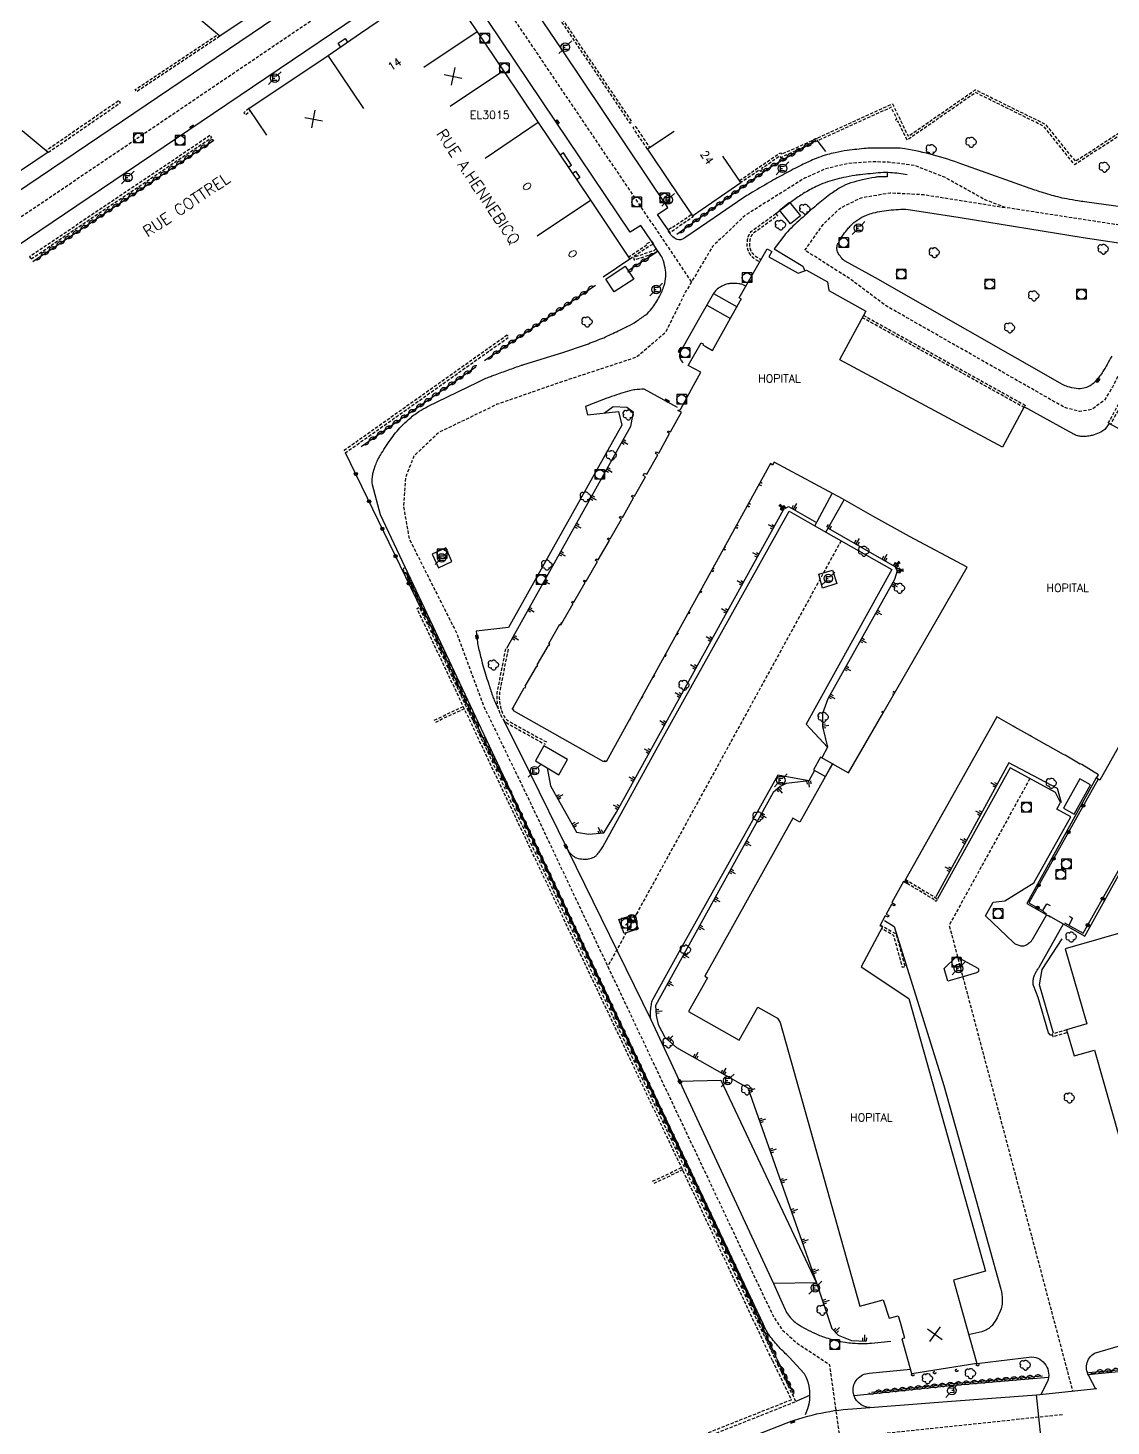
# Model space of a CAD drawing. Header units: millimetres. Extents: x 80000 to 81001, y 143000 to 144000.
# Drawn here: x 80223.4 to 80392.6, y 143594 to 143812.3 of the extents above; entities that cross this region are included whole.
import ezdxf
from ezdxf.enums import TextEntityAlignment as Align

# ---------------------------------------------------------------- set-up
doc = ezdxf.new("R2010")
doc.units = ezdxf.units.MM
doc.linetypes.add('DASHED', pattern=[0.75, 0.5, -0.25])
doc.layers.get('0').update_dxf_attribs({"linetype": 'CONTINUOUS'})
for name, color, linetype in [('W0001', 6, 'DASHED'), ('W0008', 7, 'CONTINUOUS'), ('W0100', 7, 'CONTINUOUS'), ('W0112', 1, 'DASHED'), ('W0120', 7, 'CONTINUOUS'), ('W0211', 2, 'CONTINUOUS'), ('W0300', 7, 'CONTINUOUS'), ('W0310', 3, 'CONTINUOUS'), ('W0322', 7, 'CONTINUOUS'), ('W0334', 7, 'CONTINUOUS'), ('W0400', 7, 'CONTINUOUS'), ('W0420', 7, 'CONTINUOUS'), ('W0471', 7, 'CONTINUOUS'), ('W0984', 7, 'CONTINUOUS'), ('W0989', 7, 'CONTINUOUS'), ('W0991', 7, 'CONTINUOUS'), ('W1102', 7, 'CONTINUOUS')]:
    doc.layers.add(name, color=color, linetype=linetype)
doc.styles.get("Standard").update_dxf_attribs({"font": 'romans.shx', "width": 0.85})

# ---------------------------------------------------------------- blocks, each defined once
blk = doc.blocks.new('t991o')
at = {"color": 0, "linetype": 'Continuous'}
for p, q in [((-1, 1), (1, -1)), ((-1, -1), (1, 1))]:
    blk.add_line(p, q, dxfattribs=at)
blk = doc.blocks.new('t310o')
at = {"color": 0, "linetype": 'Continuous'}
for centre, start, end in [((-0.5, 0.38), 216.8699, 323.1304), ((0.5, -0.37), 36.8699, 143.1303)]:
    blk.add_arc(centre, 0.625, start, end, dxfattribs=at)
blk = doc.blocks.new('t322o')
at = {"color": 0, "linetype": 'Continuous'}
for radius in [0.25, 0.15]:
    blk.add_circle((0, 0), radius, dxfattribs=at)
blk = doc.blocks.new('t211o')
at = {"color": 0, "linetype": 'Continuous'}
for p, q in [((-0.29, 0.5), (-0.29, 0)), ((0, 1), (0, 0)), ((0.29, 0.5), (0.29, 0))]:
    blk.add_line(p, q, dxfattribs=at)
blk = doc.blocks.new('T471')
for p, q in [((-0.333334, 0.333334), (-0.333334, -0.333334)), ((-0.333334, 0.333334), (0.333334, 0.333334)), ((-0.333334, 0), (0, 0)), ((0.500001, 0.500001), (1.000002, 1.000002)), ((-0.500001, -0.500001), (-1.000002, -1.000002)), ((-0.333334, -0.333334), (0.333334, -0.333334))]:
    blk.add_line(p, q)
blk.add_ellipse((0, 0), major_axis=(0.471405, 0.471405), ratio=1, start_param=5.4977871438, end_param=11.780972451)
blk = doc.blocks.new('T420')
for p, q in [((0.75, 0.75), (-0.75, 0.75)), ((-0.75, 0.75), (-0.75, -0.75)), ((0.75, 0.75), (0.75, -0.75)), ((0.75, -0.75), (-0.75, -0.75))]:
    blk.add_line(p, q)
blk.add_ellipse((0, 0), major_axis=(-0.53, 0.53), ratio=1, start_param=3.926991, end_param=10.210176)
blk = doc.blocks.new('T300')
for p, q in [((-0.8, 0.51), (-0.86, 0.34)), ((-0.86, 0.34), (-0.86, 0.17)), ((-0.86, 0.17), (-0.74, 0.06)), ((-0.69, 0.63), (-0.8, 0.51)), ((-0.8, -0.06), (-0.74, 0.06)), ((-0.74, 0.06), (-0.69, 0.11)), ((-0.57, 0.69), (-0.69, 0.63)), ((-0.46, 0.69), (-0.57, 0.69)), ((-0.29, 0.63), (-0.46, 0.69)), ((-0.29, 0.63), (-0.17, 0.74)), ((-0.23, 0.57), (-0.29, 0.63)), ((-0.17, 0.74), (-0.06, 0.8)), ((-0.06, 0.8), (0.06, 0.8)), ((0.06, 0.8), (0.23, 0.74)), ((0.23, 0.74), (0.34, 0.63)), ((0.34, 0.63), (0.4, 0.51)), ((0.46, 0.46), (0.34, 0.46)), ((0.4, 0.51), (0.4, 0.46)), ((0.57, 0.4), (0.46, 0.46)), ((0.57, 0.4), (0.69, 0.29)), ((0.69, 0.29), (0.74, 0.17)), ((0.74, 0.06), (0.69, -0.17)), ((0.74, 0.17), (0.74, 0.06)), ((-0.8, -0.17), (-0.8, -0.06)), ((-0.8, -0.23), (-0.8, -0.17)), ((-0.74, -0.34), (-0.8, -0.23)), ((-0.69, -0.4), (-0.74, -0.34)), ((-0.51, -0.46), (-0.69, -0.4)), ((-0.4, -0.46), (-0.51, -0.46)), ((-0.4, -0.46), (-0.34, -0.46)), ((-0.34, -0.46), (-0.34, -0.4)), ((-0.34, -0.51), (-0.34, -0.46)), ((-0.29, -0.63), (-0.34, -0.51)), ((-0.17, -0.74), (-0.29, -0.63)), ((-0.06, -0.8), (-0.17, -0.74)), ((0.06, -0.8), (-0.06, -0.8)), ((0.17, -0.74), (0.06, -0.8)), ((0.23, -0.69), (0.17, -0.74)), ((0.29, -0.46), (0.23, -0.46)), ((0.29, -0.63), (0.23, -0.69)), ((0.46, -0.4), (0.29, -0.46)), ((0.34, -0.51), (0.29, -0.63)), ((0.34, -0.51), (0.34, -0.46)), ((0.57, -0.34), (0.46, -0.4)), ((0.63, -0.29), (0.57, -0.34)), ((0.69, -0.17), (0.63, -0.29))]:
    blk.add_line(p, q)
blk = doc.blocks.new('T400')
for p, q in [((-0.15, 0.3), (0.15, 0.3)), ((-0.15, -0.25), (-0.15, 0.3)), ((-0.15, 0.15), (0.15, 0.15)), ((-0.15, 0), (0.15, 0)), ((0.15, 0.3), (0.15, -0.25)), ((-0.15, -0.15), (0.15, -0.15)), ((-0.15, -0.25), (-0.15, -0.3)), ((-0.15, -0.3), (0.15, -0.3)), ((0.15, -0.3), (0.15, -0.25))]:
    blk.add_line(p, q)

msp = doc.modelspace()

# ---------------------------------------------------------------- linework, layer by layer
at = {"layer": 'W0001', "flags": 128}
for points in [[(80327.1, 143772.68), (80289.54, 143828.24), (80244.77, 143866.36)], [(80175.81, 143751.33), (80328.65, 143854.69)], [(80425.43, 143807.94), (80418.53, 143796.9), (80408.74, 143779.23), (80398.48, 143769.53), (80396.69, 143764.08), (80394.97, 143760.53), (80392.81, 143756.22), (80391.55, 143754.15), (80389.6, 143752.73), (80387.73, 143752.4), (80385.33, 143753.05), (80357.47, 143768.9), (80351.82, 143773.12), (80344.78, 143777.59), (80347.63, 143781.61), (80350.23, 143784.13), (80353.56, 143785.8), (80358.12, 143786.57), (80363.32, 143786.29), (80376.13, 143784.25)], [(80408.74, 143779.23), (80376.13, 143784.25), (80372.92, 143785.47), (80366.74, 143788.93), (80361.86, 143790.84), (80357.83, 143791.33), (80355.43, 143791.41), (80351.49, 143791.12), (80347.87, 143790.27), (80344.72, 143788.83), (80335.46, 143783.03), (80330.37, 143778.2), (80326.09, 143770.98), (80322.99, 143764.72), (80318.49, 143760.87), (80306.57, 143756.96), (80296.75, 143753.53), (80287.64, 143749.16), (80283.72, 143745.44), (80282.4, 143742.09), (80282.09, 143737.61), (80282.96, 143732.57), (80282.96, 143732.57), (80290.45, 143717.68), (80294.62, 143706.4), (80301.98, 143691.17), (80337.39, 143616.28), (80339.83, 143611.17), (80341.29, 143608.97), (80343.65, 143606.85), (80348.6, 143603.62), (80350.22, 143592.05)], [(80350.43, 143732.22), (80313.99, 143665.76)], [(80379.92, 143695.08), (80367.31, 143672.19), (80386.59, 143599.45)]]:
    msp.add_lwpolyline(points, dxfattribs=at)
at = {"layer": 'W0001'}
msp.add_lwpolyline([(80385, 143595.74, -0.10653), (80385, 143595.74), (80385, 143595.74), (80347.64, 143591.79, 0.046141), (80344.08, 143591.15, 0.040509), (80338.25, 143589.3), (80325.02, 143584.07), (80314.82, 143580.05), (80298.61, 143573.67), (80283.48, 143567.72), (80275.9, 143564.72), (80258.95, 143558.02), (80238.16, 143549.84), (80222.08, 143543.48), (80204.12, 143536.41), (80189.92, 143530.8), (80160.18, 143519.11)], format="xyb", dxfattribs=at)
at = {"layer": 'W0008', "flags": 128}
for points in [[(80242.7, 143863.8), (80262.63, 143846.62), (80280.1, 143831.6), (80280.24, 143831.46), (80280.29, 143831.4), (80280.32, 143831.32), (80280.32, 143831.12), (80279.92, 143826.16), (80279.89, 143826.04), (80279.85, 143825.95), (80279.78, 143825.88), (80279.69, 143825.8), (80276.81, 143823.86), (80195.88, 143769.15), (80173.87, 143754.24)], [(80285.25, 143821.16), (80252.4, 143798.95), (80200.03, 143763.58), (80177.73, 143748.43)], [(80272.28, 143809.37), (80271.91, 143809.91), (80272.97, 143810.67), (80273.36, 143810.1)], [(80307.82, 143790.54), (80308.33, 143790.89), (80307.08, 143792.8), (80306.54, 143792.44)], [(80308.47, 143789.58), (80308.98, 143789.92), (80309.63, 143788.95), (80309.12, 143788.61)], [(80330.52, 143770.84), (80334.2, 143768.77)], [(80329.49, 143769.02), (80333.17, 143766.95)], [(80346.32, 143734.56), (80349.03, 143739.63)], [(80348.06, 143733.57), (80350.92, 143738.62)], [(80382.81, 143673.72), (80388.49, 143670.5), (80409.48, 143708.29), (80417.48, 143703.78)], [(80390.26, 143695.2), (80379.43, 143675.58), (80383.08, 143673.51)], [(80307.75, 143683.92), (80320.71, 143657.47)], [(80382.79, 143668.15), (80385.15, 143672.38)], [(80325.21, 143647.86), (80339.89, 143616.26)]]:
    msp.add_lwpolyline(points, dxfattribs=at)
for points in [[(80400.92, 143783.41), (80388.44, 143785.14, -0.008066), (80387.41, 143785.3, -0.00488), (80385.71, 143785.6, -0.011262), (80384.27, 143785.91, -0.013398), (80383.07, 143786.23, -0.005595), (80381.72, 143786.65, -0.007363), (80380.7, 143786.99), (80369.27, 143791.03, 0.048527), (80360.39, 143793.42, 0.037709), (80358.91, 143793.54, 0.005026), (80355.39, 143793.53, 0.017415), (80354.38, 143793.49, 0.013687), (80351.4, 143793.16, 0.021209), (80349.5, 143792.82, 0.009625), (80348.33, 143792.53, 0.015304), (80347.61, 143792.32, 0.02048), (80346.21, 143791.79, 0.014345), (80344.27, 143790.89, 0.00775), (80341.68, 143789.55, 0.008273), (80339.28, 143788.22, 0.004095), (80336.2, 143786.41, 0.013203), (80335.27, 143785.81), (80330.61, 143782.67), (80326.18, 143779.62, -0.029528), (80325.87, 143779.43, -0.025921), (80325.5, 143779.26, -0.100514), (80325.32, 143779.23, -0.038481), (80324.85, 143779.27, -0.098192), (80324.53, 143779.4, -0.14772), (80323.41, 143780.8), (80321.75, 143783.15), (80323.36, 143784.24), (80306.75, 143809.03), (80296.73, 143823.88)], [(80342.33, 143604.76, -0.028543), (80340.76, 143606.3, -0.007956), (80340.03, 143607.13, -0.010897), (80339.31, 143608.03, -0.028622), (80339.06, 143608.39, -0.015004), (80338.75, 143608.94, -0.009785), (80338.32, 143609.82), (80315.65, 143657.55), (80299.29, 143692.21), (80289.25, 143713.51), (80278.52, 143736.25), (80277.23, 143740.96, -0.03278), (80277.24, 143742.18, -0.054249), (80277.37, 143742.9, -0.010162), (80277.81, 143744.26, -0.03381), (80277.98, 143744.66, -0.015509), (80278.49, 143745.59, -0.011772), (80279.22, 143746.77, -0.010633), (80280.06, 143748.01, -0.011612), (80280.87, 143749.1, -0.02643), (80281.76, 143750.11, -0.023164), (80282.88, 143751.17, -0.027538), (80284.51, 143752.41, -0.036289), (80285.86, 143753.18), (80293.72, 143757, -0.006907), (80294.98, 143757.59, -0.011762), (80295.73, 143757.9, -0.006875), (80296.39, 143758.15, -0.002187), (80298.49, 143758.91, -0.000836), (80300.53, 143759.63, -0.008812), (80300.73, 143759.69), (80307.13, 143761.69), (80310.37, 143762.77, 0.000738), (80312.78, 143763.69, 0.016061), (80313.96, 143764.2, 0.001789), (80316.18, 143765.26, 0.004806), (80317, 143765.66, 0.024541), (80318.46, 143766.49, 0.022958), (80319.93, 143767.52, 0.067267), (80320.86, 143768.47, 0.039369), (80322.07, 143770.37, 0.045091), (80322.79, 143772.07, 0.058673), (80323.06, 143773.47, 0.055479), (80323.02, 143774.45, 0.035101), (80322.69, 143775.95, 0.069961), (80322.31, 143776.77, -0.020678), (80320.82, 143779.02), (80319.17, 143781.48), (80317.52, 143780.39), (80305.81, 143797.76), (80291.12, 143819.69)], [(80357.63, 143789.68), (80357.63, 143789.06, 0.015394), (80356.34, 143789.04, 0.030185), (80355.69, 143788.97, 0.0295), (80351.95, 143788.11, 0.065097), (80350.36, 143787.4, 0.022096), (80348.69, 143786.28, 0.016708), (80346.61, 143784.64, 0.007525), (80345.44, 143783.62, 0.003424), (80342.92, 143781.34, 0.03296), (80341.82, 143780.18), (80339.99, 143777.81), (80344.45, 143775.12), (80344.75, 143774.38)], [(80360.77, 143789.39, 0.021816), (80358.13, 143789.7, 0.039235), (80356.65, 143789.69, 0.004156), (80353.42, 143789.39, 0.016095), (80352.59, 143789.27, 0.010873), (80350.81, 143788.93, 0.013925), (80349.43, 143788.6, 0.022963), (80347.95, 143788.13, 0.023113), (80346.54, 143787.52, 0.023747), (80344.54, 143786.44, 0.027715), (80342.94, 143785.34), (80340.25, 143783.28)], [(80392.7, 143761.07, -0.008975), (80391.98, 143759.74, -0.010688), (80391.33, 143758.65, -0.025987), (80390.82, 143757.91, -0.020975), (80390.1, 143757.06, -0.039284), (80389.74, 143756.73, -0.028521), (80389.2, 143756.35, -0.096964), (80388.35, 143756.03, -0.074824), (80387.17, 143756, -0.03875), (80385.84, 143756.28, -0.058684), (80385.02, 143756.63), (80355.83, 143773.29), (80351.06, 143775.9, -0.080582), (80350.72, 143776.16, -0.037296), (80350.15, 143776.88, -0.074761), (80349.84, 143777.53, -0.10569), (80349.79, 143778.04, -0.083769), (80349.96, 143778.64, -0.037169), (80350.66, 143779.84, -0.016148), (80351.34, 143780.75, -0.022337), (80351.88, 143781.37, -0.055186), (80353.04, 143782.36, -0.055242), (80354.39, 143783.07, -0.030214), (80355.46, 143783.42, -0.024567), (80356.81, 143783.69, -0.026678), (80359.75, 143783.99, -0.05115), (80361.28, 143783.91), (80369.06, 143782.68), (80388.25, 143779.6), (80394.49, 143778.64, -0.036434)], [(80335.58, 143771.96, 0.03115), (80335.07, 143772.22, 0.077577), (80334.46, 143772.37, 0.024315), (80333.48, 143772.41, 0.043875), (80332.94, 143772.36, 0.039574), (80332.2, 143772.16, 0.05069), (80331.66, 143771.9, 0.051834), (80330.92, 143771.35, 0.074454), (80330.52, 143770.84), (80328.33, 143767.03), (80325.35, 143761.79, 0.069701), (80325.24, 143761.51, 0.053866), (80325.19, 143761.13, 0.075574), (80325.22, 143760.94, 0.034687), (80325.35, 143760.56, 0.078911), (80325.51, 143760.32, 0.059727), (80325.79, 143760.07)], [(80324.9, 143753.03), (80319.66, 143755.88, 0.026215), (80318.25, 143755.81, 0.045717), (80317.46, 143755.65, 0.001646), (80315.99, 143755.22, 0.009815), (80315.75, 143755.14, 0.00142), (80314.22, 143754.61, 0.006089), (80313.86, 143754.48), (80310.5, 143753.21), (80310.83, 143751.91), (80315.67, 143752.42), (80316.2, 143750.29), (80298.47, 143718.7), (80293.47, 143718.12, 0.015389), (80293.64, 143716.4, 0.028042), (80293.82, 143715.46, 0.001191), (80294.33, 143713.38, 0.009363), (80294.4, 143713.11, 0.002472), (80294.8, 143711.75, 0.002311), (80295.25, 143710.31, 0.004045), (80295.35, 143709.99, 0.000669), (80295.99, 143708.05, 0.02492), (80296.26, 143707.35, 0.012435), (80296.9, 143706)], [(80297.66, 143704.35), (80301.75, 143696.1), (80307.75, 143683.92, 0.085779), (80308.54, 143683.03, 0.112556), (80309.36, 143682.63, 0.041146), (80310.4, 143682.49, 0.072399), (80311, 143682.54, 0.051345), (80311.87, 143682.84, 0.099085), (80312.25, 143683.12, 0.029038), (80312.78, 143683.77, 0.030171), (80313.21, 143684.45), (80322.45, 143701.18), (80342.31, 143736.83), (80346.32, 143734.56), (80348.06, 143733.57), (80358.34, 143727.72), (80344.97, 143703.6), (80348.29, 143699.97), (80347.44, 143698.34)], [(80346.3, 143696.35), (80345.4, 143694.72), (80340.55, 143695.62), (80325.09, 143667.97), (80320.97, 143660.55, 0.066488), (80320.89, 143660.35, 0.017215), (80320.72, 143659.55, 0.014264), (80320.65, 143659.02, 0.014933), (80320.61, 143658.52, 0.039937), (80320.62, 143657.8, 0.083618), (80320.71, 143657.47), (80325.21, 143647.86), (80331.64, 143648), (80346.59, 143616.36), (80339.89, 143616.26), (80340.76, 143614.24), (80341.7, 143612.18, 0.047357), (80342.2, 143611.31, 0.045087), (80342.89, 143610.51, 0.046084), (80343.62, 143609.92, 0.028237), (80344.94, 143609.14, 0.011578), (80346.42, 143608.42, 0.020314), (80347.28, 143608.06, 0.014984), (80348.4, 143607.69, 0.013732), (80349.63, 143607.36, 0.017189), (80351.07, 143607.07, 0.021973), (80352.22, 143606.93, 0.019126), (80353.87, 143606.86, 0.023697), (80355.21, 143606.93), (80358.21, 143607.21)], [(80382.54, 143673.81), (80380.26, 143669.89, -0.071711), (80379.97, 143669.52, -0.05045), (80379.45, 143669.13, -0.100715), (80378.94, 143668.94, -0.099626), (80378.39, 143668.96, -0.052572), (80377.78, 143669.18, -0.07627), (80377.41, 143669.44), (80372.99, 143673.63), (80374.21, 143675.8), (80376.02, 143675.98), (80380.54, 143678.8), (80386.3, 143689.13), (80384.14, 143690.3), (80384.7, 143691.34), (80383.9, 143692.89), (80376.86, 143696.76), (80365.5, 143676.31)], [(80357.2, 143672.9), (80358.73, 143671.99), (80366.49, 143647.16), (80371.56, 143629.21), (80375.4, 143615.37, -0.043679), (80375.56, 143614.48, -0.032444), (80375.6, 143613.27, -0.071902), (80375.43, 143612.3, -0.04556), (80374.81, 143610.88, -0.035706), (80374.13, 143609.83, -0.068648), (80373.67, 143609.37, -0.040625), (80372.93, 143608.89, -0.064234), (80372.41, 143608.7), (80370.56, 143608.26)], [(80383.48, 143655), (80383.14, 143655.03), (80382.84, 143655.38), (80381.2, 143660.89), (80380.51, 143662.77, -0.079931), (80380.44, 143663.15, -0.04821), (80380.48, 143663.78, -0.042234), (80380.63, 143664.38, -0.053774), (80380.84, 143664.83, -0.021813), (80381.16, 143665.3, 0.029841), (80381.39, 143665.65), (80382.85, 143668.26)]]:
    msp.add_lwpolyline(points, format="xyb", dxfattribs=at)
for points in [[(80342.36, 143785.11), (80344.1, 143782.95), (80342.54, 143781.7), (80340.8, 143783.86)], [(80289.63, 143729), (80288.73, 143731.12), (80286.58, 143730.15), (80287.54, 143727.99)], [(80346.96, 143727), (80349.11, 143727.64), (80349.78, 143725.54), (80347.55, 143724.84)], [(80387.73, 143695.04), (80385.16, 143690.46), (80386.83, 143689.52), (80389.4, 143694.1)], [(80318.76, 143671.63), (80316.56, 143670.91), (80315.75, 143673.09), (80317.94, 143673.79)]]:
    msp.add_lwpolyline(points, close=True, dxfattribs=at)
msp.add_lwpolyline([(80367.13, 143663.45), (80366.56, 143665.41), (80368.46, 143667.29), (80371.78, 143665.5, -0.094204), (80371.89, 143665.36, -0.114182), (80371.92, 143665.22, -0.075141), (80371.9, 143665.02, -0.132112), (80371.84, 143664.93, -0.051284), (80371.69, 143664.81, -0.069047), (80371.57, 143664.76), (80369.3, 143664.1)], format="xyb", close=True, dxfattribs=at)
at = {"layer": 'W0008'}
msp.add_lwpolyline([(80323.88, 143587.38), (80341.85, 143594.43, -0.079755), (80352.91, 143596.72), (80367.03, 143597.83), (80380.98, 143598.86), (80390.4, 143599.84)], format="xyb", dxfattribs=at)
at = {"layer": 'W0100', "flags": 128}
for points in [[(80262.48, 143823.16), (80266.43, 143819.79), (80253.39, 143811), (80249.44, 143814.36)], [(80260.75, 143795.58), (80257.96, 143799.73), (80270.31, 143808.02), (80275.4, 143811.5), (80286.13, 143818.82), (80289.36, 143817.98), (80293.59, 143811.71), (80297.69, 143805.6), (80303.13, 143797.52), (80311.29, 143785.39), (80317.43, 143776.18), (80313.27, 143773.41)], [(80222.52, 143796.27), (80226.6, 143792.92), (80222.91, 143790.41), (80219.98, 143788.48), (80214.2, 143784.53), (80210.54, 143782.06), (80206.5, 143779.32), (80202.86, 143776.85), (80200.06, 143780.99)], [(80324.38, 143796.13), (80320.22, 143793.35), (80323.69, 143788.18), (80327.22, 143782.94), (80334.78, 143788.15), (80331.98, 143792.29)], [(80346.65, 143794.8), (80347.99, 143793.03)], [(80306.65, 143719.46), (80306.83, 143719.36), (80308.59, 143722.43), (80308.4, 143722.54), (80308.51, 143722.77), (80308.72, 143722.65), (80310.47, 143725.69), (80310.21, 143725.84), (80310.35, 143726.08), (80310.61, 143725.93), (80312.37, 143728.99), (80312.07, 143729.15), (80312.21, 143729.4), (80312.21, 143729.4), (80312.51, 143729.24), (80314.26, 143732.28), (80313.94, 143732.46), (80314.05, 143732.7), (80314.05, 143732.7), (80314.39, 143732.51), (80316.16, 143735.58), (80315.81, 143735.78), (80315.96, 143736.05), (80316.32, 143735.85), (80316.47, 143736.12), (80318.03, 143738.92), (80317.69, 143739.11), (80317.83, 143739.36), (80318.18, 143739.17), (80319.89, 143742.23), (80319.54, 143742.43), (80319.76, 143742.78), (80320.1, 143742.6), (80321.81, 143745.65), (80321.46, 143745.84), (80321.61, 143746.1), (80321.95, 143745.9), (80323.66, 143748.97), (80323.32, 143749.16), (80323.45, 143749.4), (80323.8, 143749.23), (80323.8, 143749.23), (80325.51, 143752.29), (80324.96, 143752.59), (80325.34, 143752.74), (80327.09, 143755.91), (80328.53, 143758.53), (80326.58, 143759.6), (80328.57, 143763.15), (80328.91, 143762.95), (80328.83, 143762.81), (80329.2, 143762.6), (80330.36, 143761.96), (80334.7, 143769.67), (80334.87, 143769.97), (80334.54, 143770.16), (80338.91, 143777.79), (80339.62, 143777.4), (80339.15, 143776.56), (80343.73, 143773.99), (80345.01, 143774.48), (80348.33, 143772.65), (80348.53, 143771.3), (80351.58, 143769.59), (80354.28, 143768.07), (80350.21, 143760.49)], [(80349.1, 143697.41), (80351.59, 143695.97), (80356.79, 143704.98), (80370.11, 143728.08), (80370.11, 143728.08), (80361.11, 143732.91), (80360.67, 143733.13), (80355.87, 143735.83), (80355.42, 143736.06), (80350.64, 143738.78), (80339.97, 143744.49), (80339.71, 143744.1), (80339.4, 143744.31), (80313.74, 143697.7), (80313.49, 143697.85), (80313.4, 143697.71), (80299.27, 143705.65), (80299.33, 143705.77), (80299.09, 143705.91), (80299.25, 143706.19), (80299.21, 143706.21), (80300.95, 143709.24)], [(80339.4, 143744.31), (80339.71, 143744.1)], [(80304.8, 143715.82), (80304.94, 143716.07), (80304.77, 143716.16), (80306.51, 143719.22), (80306.69, 143719.12), (80306.83, 143719.36)], [(80304.8, 143715.82), (80304.69, 143715.88), (80302.93, 143712.85), (80303.04, 143712.78), (80302.89, 143712.52), (80302.83, 143712.56), (80301.07, 143709.53), (80301.15, 143709.48), (80301, 143709.22), (80300.95, 143709.25)], [(80400.09, 143711.32), (80390.86, 143694.85), (80390.34, 143695.15), (80390.65, 143695.68), (80388.03, 143697.26), (80387.8, 143697.4), (80387.77, 143697.36), (80385.43, 143698.73), (80385.19, 143698.87), (80385.17, 143698.83), (80382.8, 143700.19), (80382.56, 143700.33), (80382.55, 143700.31), (80380.18, 143701.66), (80379.94, 143701.8), (80379.93, 143701.79), (80377.58, 143703.12), (80377.32, 143703.26), (80374.75, 143704.72), (80374.23, 143703.8), (80360.49, 143679.34), (80360.41, 143679.18), (80360.86, 143678.93), (80360.73, 143678.68), (80360.19, 143679)], [(80313.74, 143697.7), (80313.49, 143697.85)], [(80349.14, 143697.44), (80347.97, 143695.36), (80347.97, 143695.36), (80343.99, 143688.28), (80342.92, 143688.88), (80329.17, 143664.22), (80329.59, 143663.98), (80326.63, 143658.71), (80334.54, 143654.24), (80337.44, 143659.4), (80337.44, 143659.4), (80340.5, 143657.67), (80340.91, 143657), (80353.39, 143612.68), (80357.03, 143613.69), (80357.94, 143610.81), (80359.36, 143611.21), (80359.64, 143610.21), (80360.3, 143607.91), (80360.35, 143607.72), (80360.07, 143607.64), (80359.96, 143607.61), (80359.98, 143607.53)], [(80360.19, 143679), (80358.37, 143675.75), (80358.37, 143675.75), (80358.89, 143675.43), (80358.75, 143675.19), (80358.75, 143675.19), (80358.75, 143675.19), (80358.31, 143675.44), (80357.46, 143673.94), (80357.91, 143673.7), (80357.77, 143673.44), (80357.33, 143673.68), (80356.53, 143672.2), (80356.52, 143672.2), (80356.5, 143672.17), (80356.5, 143672.17), (80356.93, 143671.94), (80353.56, 143665.69), (80361.03, 143660.73), (80373, 143618.15), (80367.99, 143616.74), (80370.13, 143609.12)], [(80422.56, 143621.36), (80422.37, 143623.53), (80416.86, 143623.02), (80402.68, 143673.44), (80385.46, 143668.52), (80388.82, 143656.78), (80385.65, 143655.87), (80385.65, 143655.87), (80385.65, 143655.87), (80386.82, 143651.78), (80390.01, 143652.67), (80401.85, 143611.11)]]:
    msp.add_lwpolyline(points, dxfattribs=at)
for points in [[(80315.01, 143771.07), (80313.69, 143773.08), (80316.73, 143775.08), (80318.05, 143773.08)], [(80304.03, 143700.22), (80302.69, 143697.84), (80306.38, 143695.67), (80307.73, 143698.05)]]:
    msp.add_lwpolyline(points, close=True, dxfattribs=at)
msp.add_lwpolyline([(80411.21, 143736.57), (80395.72, 143745.1), (80397.24, 143747.85), (80392.32, 143750.56), (80391.62, 143749.62, -0.096482), (80391.01, 143749.18, -0.021718), (80389.94, 143748.76, -0.041744), (80389.36, 143748.61, -0.021899), (80388.47, 143748.49, -0.046201), (80388.04, 143748.5, -0.033759), (80387.41, 143748.6, -0.055719), (80387.05, 143748.73, -0.00527), (80386.51, 143749.01, -0.007171), (80386.11, 143749.22), (80379.05, 143753.16), (80375.66, 143746.83), (80350.26, 143760.46)], format="xyb", dxfattribs=at)
at = {"layer": 'W0100'}
msp.add_lwpolyline([(80370.13, 143609.12), (80371.65, 143603.74), (80361.49, 143602.14), (80359.98, 143607.53)], dxfattribs=at)
at = {"layer": 'W0112', "flags": 128}
for points in [[(80303.02, 143818.8), (80317.43, 143797.46), (80317.76, 143797.68), (80303.35, 143819.02)], [(80253.39, 143811), (80240.43, 143802.34), (80240.2, 143802.67), (80253.08, 143811.27)], [(80397.32, 143797.71), (80386.93, 143790.95), (80382.09, 143796.95), (80371.45, 143802.2), (80360.75, 143794.78), (80359.43, 143797.56), (80359.34, 143797.75), (80359.14, 143797.66), (80358.96, 143797.96), (80359.16, 143798.1), (80358.27, 143799.91), (80341.33, 143792.22), (80341.06, 143792.04), (80340.88, 143792.27), (80338, 143790.33), (80338.18, 143790.06), (80337.9, 143789.87), (80337.73, 143790.14), (80334.78, 143788.15), (80334.55, 143788.48), (80337.84, 143790.7), (80337.84, 143790.7), (80340.96, 143792.81), (80341.14, 143792.58), (80358.45, 143800.44), (80359.67, 143797.98), (80359.79, 143797.73), (80360.91, 143795.38), (80371.41, 143802.66), (80382.34, 143797.27), (80387.01, 143791.48), (80397.1, 143798.05)], [(80226.63, 143792.88), (80237.92, 143800.65), (80237.69, 143800.98), (80226.41, 143793.21)], [(80257.96, 143799.73), (80257.17, 143799.07), (80257.42, 143798.76), (80258.22, 143799.42)], [(80320.22, 143793.35), (80317.95, 143796.75), (80318.28, 143796.97), (80320.56, 143793.57)], [(80327.25, 143782.96), (80327.35, 143782.81), (80324.76, 143781.05), (80323.72, 143780.34), (80323.41, 143780.8), (80324.07, 143781.25), (80324.13, 143781.18), (80327.06, 143783.19)], [(80317.2, 143776.5), (80320.17, 143778.49), (80320.1, 143778.62), (80320.84, 143779.03), (80321.14, 143778.57), (80320.4, 143778.16), (80317.42, 143776.17)], [(80321.52, 143777.79), (80321.17, 143777.52), (80318.02, 143776.46), (80318.14, 143776.08), (80321.36, 143777.16), (80321.76, 143777.47)], [(80337.59, 143741.02), (80337.93, 143740.83), (80338.13, 143741.18), (80337.78, 143741.37)], [(80335.77, 143737.71), (80336.08, 143737.54), (80336.27, 143737.89), (80335.96, 143738.07)], [(80333.92, 143734.35), (80334.2, 143734.2), (80334.39, 143734.55), (80334.11, 143734.7)], [(80332.05, 143730.95), (80332.31, 143730.8), (80332.5, 143731.15), (80332.24, 143731.3)], [(80330.19, 143727.57), (80330.45, 143727.43), (80330.64, 143727.78), (80330.38, 143727.92)], [(80328.38, 143724.29), (80328.59, 143724.17), (80328.78, 143724.52), (80328.57, 143724.64)], [(80339.71, 143604.2), (80325.61, 143634.17), (80298.22, 143691.96), (80284.21, 143721.67), (80284.57, 143721.84), (80298.58, 143692.13), (80325.97, 143634.34), (80340.16, 143604.42)], [(80326.54, 143720.95), (80326.73, 143720.84), (80326.92, 143721.19), (80326.73, 143721.3)], [(80324.71, 143717.63), (80324.86, 143717.54), (80325.06, 143717.89), (80324.9, 143717.98)], [(80322.85, 143714.25), (80323.01, 143714.16), (80323.2, 143714.51), (80323.05, 143714.6)], [(80321.04, 143710.95), (80321.14, 143710.9), (80321.34, 143711.25), (80321.23, 143711.3)], [(80358.85, 143708.56), (80358.61, 143708.71), (80358.41, 143708.36), (80358.65, 143708.22)], [(80286.91, 143704.22), (80291.43, 143706.35)], [(80319.21, 143707.63), (80319.29, 143707.58), (80319.48, 143707.93), (80319.4, 143707.98)], [(80291.6, 143705.99), (80287.08, 143703.86)], [(80317.37, 143704.29), (80317.43, 143704.25), (80317.62, 143704.6), (80317.56, 143704.64)], [(80357.06, 143705.46), (80356.87, 143705.57), (80356.67, 143705.23), (80356.86, 143705.11)], [(80360.49, 143679.34), (80365.5, 143676.31), (80365.28, 143675.9), (80364.93, 143676.09), (80364.97, 143676.17), (80360.29, 143678.99)], [(80356.55, 143672.25), (80359.01, 143670.83), (80360.43, 143665.71), (80360.04, 143665.6), (80358.67, 143670.57), (80356.78, 143671.66)], [(80385.67, 143655.83), (80383.42, 143655.19), (80383.53, 143654.8), (80385.78, 143655.44)], [(80321.01, 143632.21), (80325.53, 143634.35)], [(80325.7, 143633.99), (80321.18, 143631.85)]]:
    msp.add_lwpolyline(points, dxfattribs=at)
for points in [[(80223.93, 143776.25), (80252.16, 143795.21), (80251.94, 143795.54), (80223.7, 143776.58)], [(80379.08, 143752.98), (80353.79, 143767.06), (80353.99, 143767.41), (80379.28, 143753.33)], [(80298.3, 143764.34), (80272.82, 143746.3), (80273.05, 143745.98), (80298.53, 143764.02)]]:
    msp.add_lwpolyline(points, close=True, dxfattribs=at)
for points in [[(80340.25, 143783.28), (80336.31, 143780.41, 0.047157), (80335.95, 143779.82, 0.070416), (80335.81, 143779.38, 0.043649), (80335.73, 143778.36, 0.076379), (80335.82, 143777.79, 0.038788), (80336.06, 143777.2, 0.062948), (80336.28, 143776.87, 0.027938), (80336.73, 143776.42, 0.052111), (80337.01, 143776.21), (80337.76, 143775.77)], [(80340.24, 143783.27), (80340.49, 143782.95), (80336.59, 143780.12, 0.042539), (80336.31, 143779.65, 0.070416), (80336.21, 143779.32, 0.043649), (80336.13, 143778.37, 0.076379), (80336.2, 143777.91, 0.038788), (80336.42, 143777.38, 0.062948), (80336.58, 143777.14, 0.027938), (80337, 143776.71, 0.052111), (80337.21, 143776.56), (80337.96, 143776.12)], [(80392.15, 143750.57), (80397.85, 143761, 0.023506), (80398.11, 143761.54, 0.010861), (80398.59, 143762.73, 0.008045), (80399.03, 143763.94, 0.017319), (80399.2, 143764.51, 0.000032), (80399.25, 143764.69, 0.000004), (80399.68, 143766.3, 0.000032), (80399.77, 143766.62), (80399.97, 143767.39), (80400.36, 143767.28), (80400.36, 143767.28), (80400.15, 143766.52, -0.000032), (80400.07, 143766.2, -0.000004), (80399.64, 143764.59, -0.000032), (80399.59, 143764.41, -0.017319), (80399.41, 143763.81, -0.008045), (80398.96, 143762.59, -0.010861), (80398.48, 143761.38, -0.023506), (80398.2, 143760.81), (80392.5, 143750.38)], [(80298.03, 143715.36), (80296.75, 143708.86, 0.061697), (80296.66, 143707.55, 0.05142), (80296.9, 143706, 0.024936), (80297.09, 143705.43, 0.02848), (80297.3, 143704.95, 0.049162), (80297.84, 143704.1, 0.09932), (80298.22, 143703.78), (80304.23, 143700.44)], [(80298.42, 143715.28), (80297.15, 143708.79, 0.061697), (80297.06, 143707.57, 0.05142), (80297.29, 143706.1, 0.024936), (80297.46, 143705.57, 0.02848), (80297.65, 143705.13, 0.049162), (80298.15, 143704.35, 0.09932), (80298.42, 143704.12), (80304.43, 143700.79)]]:
    msp.add_lwpolyline(points, format="xyb", dxfattribs=at)
at = {"layer": 'W0112'}
msp.add_lwpolyline([(80339.71, 143604.2), (80342.68, 143598.07), (80325.94, 143591.44), (80326.18, 143590.89), (80326.8, 143591.14), (80326.77, 143591.23), (80343.37, 143597.81), (80340.16, 143604.42)], dxfattribs=at)
at = {"layer": 'W0112', "flags": 128}
for points in [[(80371.65, 143603.41, -1), (80371.87, 143603.74, -1)], [(80361.53, 143601.84, -1), (80361.74, 143602.15, -1)], [(80364.95, 143602.18, -1), (80365.16, 143602.49, -1)], [(80368.39, 143602.51, -1), (80368.6, 143602.83, -1)]]:
    msp.add_lwpolyline(points, format="xyb", close=True, dxfattribs=at)
at = {"layer": 'W0120', "flags": 128}
msp.add_lwpolyline([(80346.14, 143696.45), (80348, 143695.42), (80349.1, 143697.41), (80347.24, 143698.44)], close=True, dxfattribs=at)
at = {"layer": 'W0211', "flags": 128}
for points in [[(80313.49, 143752.19), (80314.85, 143753.17), (80316.99, 143753.1), (80317.95, 143752.36), (80317.57, 143750.09), (80298.19, 143715.4)], [(80304.54, 143696.75), (80305.06, 143693.96), (80309.11, 143686.7), (80311.03, 143686.42), (80313.38, 143686.62), (80315.35, 143689.84), (80341.52, 143737.17), (80342.22, 143737.6), (80346.58, 143735.05)], [(80348.41, 143734.2), (80358.84, 143728.23), (80359.19, 143727.53), (80358.76, 143726.19), (80348.39, 143707.55), (80347.54, 143705.25), (80347.54, 143703.24), (80348.29, 143699.97)], [(80384.88, 143691.29), (80384.26, 143693.56), (80376.66, 143697.54), (80365.21, 143676.62)], [(80345.4, 143694.72), (80341.86, 143694.31), (80340.92, 143693.84), (80339.85, 143692.9), (80321.44, 143659.63), (80321.55, 143658.07), (80321.89, 143656.67), (80322.92, 143654.71), (80324.72, 143653.08), (80335.85, 143646.78), (80346.59, 143616.36), (80348.98, 143609.21), (80349.98, 143608.16), (80352.04, 143607.36), (80354.29, 143607.24)], [(80383.61, 143655.33), (80381.44, 143662.86), (80381.82, 143665.27), (80384.94, 143670.06)]]:
    msp.add_lwpolyline(points, dxfattribs=at)
at = {"layer": 'W0310', "flags": 128}
for points in [[(80224.22, 143775.84), (80252.45, 143794.8)], [(80324.81, 143780.08), (80339.23, 143790.47), (80346.51, 143794.78)], [(80321.65, 143777.29), (80317.21, 143774.36)], [(80294.77, 143760.39), (80312.06, 143772.15)], [(80275.49, 143746.95), (80293.39, 143759.4)], [(80340.41, 143604.46), (80336.29, 143613.63), (80299.18, 143692.09), (80293.97, 143702.61), (80282.45, 143727.32)]]:
    msp.add_lwpolyline(points, dxfattribs=at)
at = {"layer": 'W0310'}
for points in [[(80340.41, 143604.46), (80342.95, 143599.12)], [(80389.09, 143602.34), (80410.05, 143604.22)], [(80381.9, 143601.78), (80367.89, 143600.55), (80355.17, 143599.23)]]:
    msp.add_lwpolyline(points, dxfattribs=at)
at = {"layer": 'W0322', "flags": 128}
for points in [[(80284.99, 143721.27), (80273.05, 143745.98)], [(80385.34, 143672.57), (80388.26, 143670.97), (80408.42, 143706.74)], [(80390.6, 143695), (80379.74, 143675.68), (80381.96, 143674.45), (80382.5, 143673.89)], [(80381.97, 143674.47), (80382.58, 143675.54), (80383.07, 143675.29)], [(80386.13, 143673.58), (80386.6, 143673.31), (80385.99, 143672.22)]]:
    msp.add_lwpolyline(points, dxfattribs=at)
at = {"layer": 'W0334'}
for points in [[(80390.18, 143599.82), (80389.26, 143601.62, -0.432948), (80390.02, 143605.38), (80393.92, 143606.49, 0.300659), (80395.72, 143608.82), (80394.28, 143614.03)], [(80342.33, 143604.76), (80344.69, 143602.21, -0.194355), (80345.21, 143596.68), (80344.83, 143595.72)], [(80371.65, 143603.74), (80380.21, 143604.79, -0.514295), (80382.66, 143600.94), (80381.61, 143598.91)], [(80354.98, 143596.88, -0.38117), (80352.33, 143599.34, -0.425881), (80354.83, 143602.22), (80361.28, 143602.88)]]:
    msp.add_lwpolyline(points, format="xyb", dxfattribs=at)
for points in [[(80408, 143603.84), (80389.04, 143601.99)], [(80382.83, 143601.58), (80368.03, 143600.3), (80352.47, 143598.7)], [(80345.52, 143598.74), (80343.37, 143597.81)], [(80381.71, 143591.98), (80380.98, 143598.86)]]:
    msp.add_lwpolyline(points, dxfattribs=at)
at = {"layer": 'W1102', "flags": 128}
for points in [[(80293.59, 143811.71), (80285.28, 143806.15)], [(80275.92, 143799.74), (80270.31, 143808.02)], [(80297.69, 143805.6), (80289.38, 143800.03)], [(80303.13, 143797.52), (80294.83, 143791.93)], [(80302.98, 143779.83), (80311.29, 143785.39)]]:
    msp.add_lwpolyline(points, dxfattribs=at)

# ---------------------------------------------------------------- block references
at = {"layer": 'W0211'}
for p, rotation in [((80316.26, 143747.76), 240.8145347076064), ((80313.83, 143743.39), 240.8145347076193), ((80311.39, 143739.03), 240.8145347077106), ((80341.52, 143737.17), 53.76965178801694), ((80341.52, 143737.17), 46.48206120967374), ((80341.52, 143737.17), 39.19447063151032), ((80342.97, 143737.16), 329.6503341112611), ((80308.95, 143734.66), 240.8145347076066), ((80339.92, 143734.27), 61.05724236630118), ((80348.41, 143734.2), 330.2262178955356), ((80352.75, 143731.72), 330.2262178954869), ((80306.51, 143730.3), 240.8145347074434), ((80337.5, 143729.9), 61.0572423664183), ((80357.09, 143729.23), 330.2262178955624), ((80358.84, 143728.23), 323.4371697441023), ((80358.84, 143728.23), 316.6481215929079), ((80358.84, 143728.23), 309.8590734413636), ((80358.84, 143728.23), 303.0700252901059), ((80359.19, 143727.53), 285.310295288324), ((80359.19, 143727.53), 274.3396134377983), ((80304.07, 143725.93), 240.8145347076053), ((80335.08, 143725.52), 61.05724236618281), ((80358.38, 143725.49), 240.9143857633455), ((80359.19, 143727.53), 263.3689315874306), ((80301.63, 143721.57), 240.8145347076053), ((80332.66, 143721.15), 61.05724236622355), ((80355.95, 143721.13), 240.9143857632558), ((80299.2, 143717.2), 240.8145347076053), ((80330.24, 143716.77), 61.05724236626441), ((80353.52, 143716.76), 240.914385763285), ((80327.82, 143712.4), 61.05724236630546), ((80351.08, 143712.39), 240.9143857633149), ((80325.4, 143708.02), 61.05724236634662), ((80348.65, 143708.02), 240.9143857633149), ((80322.98, 143703.65), 61.057242366388), ((80347.55, 143703.24), 276.475341173227), ((80320.56, 143699.27), 61.05724236597424), ((80318.14, 143694.9), 61.05724236620279), ((80340.63, 143693.59), 220.1158879945023), ((80345.4, 143694.72), 186.7098541763471), ((80374.71, 143693.98), 61.303968030024), ((80306.11, 143692.07), 299.2078647055465), ((80315.72, 143690.52), 61.05724236609724), ((80337.93, 143689.44), 241.0413130534509), ((80372.31, 143689.59), 61.30396803005748), ((80308.55, 143687.71), 299.2078647052766), ((80312.93, 143686.58), 25.49428358784105), ((80335.51, 143685.06), 241.041313053711), ((80369.91, 143685.21), 61.30396803016534), ((80333.09, 143680.69), 241.0413130536556), ((80367.51, 143680.82), 61.30396803019674), ((80330.67, 143676.31), 241.0413130535114), ((80328.25, 143671.94), 241.0413130534548), ((80325.83, 143667.56), 241.04131305363), ((80323.41, 143663.19), 241.0413130535131), ((80321.51, 143658.7), 274.2850895096254), ((80323.45, 143654.23), 314.883903022077), ((80327.58, 143651.46), 330.4778555760918), ((80331.93, 143649), 330.4778555762006), ((80336.01, 143646.31), 289.442211820504), ((80337.68, 143641.59), 289.4422118204055), ((80339.34, 143636.88), 289.4422118205632), ((80341.01, 143632.16), 289.4422118204581), ((80342.67, 143627.45), 289.4422118204299), ((80344.34, 143622.73), 289.4422118205682), ((80346, 143618.02), 289.4422118204453), ((80347.61, 143613.29), 288.4982842008699), ((80349.46, 143608.7), 313.4304547782324), ((80354.07, 143607.25), 357.136655784486)]:
    msp.add_blockref('t211o', p, dxfattribs=dict(at, rotation=rotation))
at = {"layer": 'W0300'}
for p in [(80364.56, 143793.32), (80370.79, 143794.45), (80391.59, 143790.55), (80344.82, 143783.99), (80341.02, 143781.51), (80391.42, 143777.75), (80365.03, 143777.21), (80380.56, 143770.46), (80310.8, 143766.38), (80376.8, 143765.46), (80317.23, 143751.87), (80314.59, 143745.54), (80310.54, 143739.09), (80354.02, 143730.59), (80304.5, 143728.42), (80359.59, 143724.79), (80296.18, 143712.81), (80325.94, 143709.64), (80347.69, 143704.66), (80383.31, 143694.35), (80337.51, 143689.11), (80386.4, 143670.33), (80326.18, 143668.3), (80323.47, 143653.81), (80323.48, 143653.81), (80335.74, 143646.47), (80386.12, 143645.2), (80347.52, 143612.05), (80379.24, 143603.48), (80363.95, 143601.37), (80370.68, 143602.17)]:
    msp.add_blockref('T300', p, dxfattribs=at)
at = {"layer": 'W0310'}
for p, rotation in [((80250.37, 143793.4), 33.88317355324909), ((80251.61, 143794.24), 33.88317355324909), ((80343.3, 143792.88), 30.60530810408519), ((80344.59, 143793.64), 30.60530810408519), ((80345.88, 143794.41), 30.60530810408519), ((80246.63, 143790.89), 33.88317355324909), ((80247.88, 143791.73), 33.88317355324909), ((80249.12, 143792.57), 33.88317355324909), ((80339.43, 143790.59), 30.60530810408519), ((80340.72, 143791.35), 30.60530810408519), ((80342.01, 143792.12), 30.60530810408519), ((80242.9, 143788.38), 33.88317355324909), ((80244.14, 143789.22), 33.88317355324909), ((80245.39, 143790.06), 33.88317355324909), ((80336.98, 143788.85), 35.76940682091739), ((80338.2, 143789.73), 35.76940682091739), ((80240.4, 143786.71), 33.88317355324909), ((80241.65, 143787.55), 33.88317355324909), ((80333.33, 143786.22), 35.76940682091739), ((80334.55, 143787.1), 35.76940682091739), ((80335.76, 143787.98), 35.76940682091739), ((80236.67, 143784.2), 33.88317355324909), ((80237.91, 143785.04), 33.88317355324909), ((80239.16, 143785.88), 33.88317355324909), ((80330.9, 143784.47), 35.76940682091739), ((80332.11, 143785.35), 35.76940682091739), ((80232.93, 143781.69), 33.88317355324909), ((80234.18, 143782.53), 33.88317355324909), ((80235.42, 143783.37), 33.88317355324909), ((80327.24, 143781.84), 35.76940682091739), ((80328.46, 143782.71), 35.76940682091739), ((80329.68, 143783.59), 35.76940682091739), ((80230.44, 143780.02), 33.88317355324909), ((80231.69, 143780.86), 33.88317355324909), ((80326.03, 143780.96), 35.76940682091739), ((80226.71, 143777.51), 33.88317355324909), ((80227.95, 143778.35), 33.88317355324909), ((80229.2, 143779.19), 33.88317355324909), ((80225.46, 143776.68), 33.88317355324909), ((80319.15, 143775.64), 213.3851261511579), ((80320.4, 143776.46), 213.3851261511579), ((80317.9, 143774.81), 213.3851261511579), ((80310.89, 143771.36), 34.23232821774214), ((80307.17, 143768.83), 34.23232821774214), ((80308.41, 143769.67), 34.23232821774214), ((80309.65, 143770.51), 34.23232821774214), ((80304.69, 143767.14), 34.23232821774214), ((80305.93, 143767.98), 34.23232821774214), ((80300.97, 143764.61), 34.23232821774214), ((80302.21, 143765.45), 34.23232821774214), ((80303.45, 143766.3), 34.23232821774214), ((80297.25, 143762.08), 34.23232821774214), ((80298.49, 143762.92), 34.23232821774214), ((80299.73, 143763.76), 34.23232821774214), ((80296.01, 143761.23), 34.23232821774214), ((80291.5, 143758.09), 34.82983738812915), ((80292.73, 143758.94), 34.82983738812915), ((80287.81, 143755.52), 34.82983738812915), ((80289.04, 143756.37), 34.82983738812915), ((80290.27, 143757.23), 34.82983738812915), ((80285.34, 143753.8), 34.82983738812915), ((80286.57, 143754.66), 34.82983738812915), ((80281.65, 143751.23), 34.82983738812915), ((80282.88, 143752.09), 34.82983738812915), ((80284.11, 143752.95), 34.82983738812915), ((80279.19, 143749.52), 34.82983738812915), ((80280.42, 143750.38), 34.82983738812915), ((80276.72, 143747.81), 34.82983738812915), ((80277.96, 143748.66), 34.82983738812915), ((80282.56, 143727.08), 115.0109160695056), ((80283.19, 143725.72), 115.0109160695056), ((80283.83, 143724.36), 115.0109160695056), ((80284.46, 143723), 115.0109160695056), ((80285.09, 143721.65), 115.0109160695056), ((80285.73, 143720.29), 115.0109160695056), ((80286.36, 143718.93), 115.0109160695056), ((80287, 143717.57), 115.0109160695056), ((80287.63, 143716.21), 115.0109160695056), ((80288.26, 143714.85), 115.0109160695056), ((80288.9, 143713.49), 115.0109160695056), ((80289.53, 143712.13), 115.0109160695056), ((80290.17, 143710.77), 115.0109160695056), ((80290.8, 143709.41), 115.0109160695056), ((80291.44, 143708.05), 115.0109160695056), ((80292.07, 143706.69), 115.0109160695056), ((80292.7, 143705.33), 115.0109160695056), ((80293.34, 143703.97), 115.0109160695056), ((80294.52, 143701.5), 116.3145826335596), ((80295.19, 143700.16), 116.3145826335596), ((80295.85, 143698.81), 116.3145826335596), ((80296.52, 143697.47), 116.3145826335596), ((80297.18, 143696.12), 116.3145826335596), ((80297.85, 143694.78), 116.3145826335596), ((80298.51, 143693.43), 116.3145826335596), ((80299.54, 143691.32), 115.3160644755414), ((80300.18, 143689.97), 115.3160644755414), ((80300.82, 143688.61), 115.3160644755414), ((80301.46, 143687.25), 115.3160644755414), ((80302.11, 143685.9), 115.3160644755414), ((80302.75, 143684.54), 115.3160644755414), ((80303.39, 143683.19), 115.3160644755414), ((80304.03, 143681.83), 115.3160644755414), ((80304.67, 143680.47), 115.3160644755414), ((80305.31, 143679.12), 115.3160644755414), ((80305.95, 143677.76), 115.3160644755414), ((80306.6, 143676.41), 115.3160644755414), ((80307.24, 143675.05), 115.3160644755414), ((80307.88, 143673.69), 115.3160644755414), ((80308.52, 143672.34), 115.3160644755414), ((80309.16, 143670.98), 115.3160644755414), ((80309.8, 143669.63), 115.3160644755414), ((80310.44, 143668.27), 115.3160644755414), ((80311.09, 143666.91), 115.3160644755414), ((80311.73, 143665.56), 115.3160644755414), ((80312.37, 143664.2), 115.3160644755414), ((80313.01, 143662.85), 115.3160644755414), ((80313.65, 143661.49), 115.3160644755414), ((80314.29, 143660.13), 115.3160644755414), ((80314.93, 143658.78), 115.3160644755414), ((80315.58, 143657.42), 115.3160644755414), ((80316.22, 143656.07), 115.3160644755414), ((80316.86, 143654.71), 115.3160644755414), ((80317.5, 143653.35), 115.3160644755414), ((80318.14, 143652), 115.3160644755414), ((80318.78, 143650.64), 115.3160644755414), ((80319.42, 143649.29), 115.3160644755414), ((80320.07, 143647.93), 115.3160644755414), ((80320.71, 143646.58), 115.3160644755414), ((80321.35, 143645.22), 115.3160644755414), ((80321.99, 143643.86), 115.3160644755414), ((80322.63, 143642.51), 115.3160644755414), ((80323.27, 143641.15), 115.3160644755414), ((80323.91, 143639.8), 115.3160644755414), ((80324.56, 143638.44), 115.3160644755414), ((80325.2, 143637.08), 115.3160644755414), ((80325.84, 143635.73), 115.3160644755414), ((80326.48, 143634.37), 115.3160644755414), ((80327.12, 143633.02), 115.3160644755414), ((80327.76, 143631.66), 115.3160644755414), ((80328.4, 143630.3), 115.3160644755414), ((80329.05, 143628.95), 115.3160644755414), ((80329.69, 143627.59), 115.3160644755414), ((80330.33, 143626.24), 115.3160644755414), ((80330.97, 143624.88), 115.3160644755414), ((80331.61, 143623.52), 115.3160644755414), ((80332.25, 143622.17), 115.3160644755414), ((80332.89, 143620.81), 115.3160644755414), ((80333.54, 143619.46), 115.3160644755414), ((80334.18, 143618.1), 115.3160644755414), ((80334.82, 143616.74), 115.3160644755414), ((80335.46, 143615.39), 115.3160644755414), ((80336.1, 143614.03), 115.3160644755414), ((80336.72, 143612.67), 114.1889652904165), ((80337.34, 143611.3), 114.1889652904165), ((80337.95, 143609.93), 114.1889652904165), ((80338.57, 143608.56), 114.1889652904165), ((80339.18, 143607.19), 114.1889652904165), ((80339.8, 143605.83), 114.1889652904165), ((80340.98, 143603.26), 295.455356256587), ((80341.52, 143602.13), 295.455356256587), ((80342.06, 143601), 295.455356256587), ((80371.94, 143600.91), 185.015063407743), ((80373.19, 143601.02), 185.015063407743), ((80374.43, 143601.13), 185.015063407743), ((80375.68, 143601.24), 185.015063407743), ((80376.92, 143601.35), 185.015063407743), ((80378.17, 143601.46), 185.015063407743), ((80379.41, 143601.57), 185.015063407743), ((80380.66, 143601.68), 185.015063407743), ((80390.33, 143602.45), 5.109685822777655), ((80391.58, 143602.56), 5.109685822777655), ((80392.82, 143602.68), 5.109685822777655), ((80342.59, 143599.88), 295.455356256587), ((80355.77, 143599.29), 185.953817602719), ((80357.02, 143599.42), 185.953817602719), ((80358.26, 143599.55), 185.953817602719), ((80359.5, 143599.68), 185.953817602719), ((80360.75, 143599.81), 185.953817602719), ((80361.99, 143599.94), 185.953817602719), ((80363.23, 143600.07), 185.953817602719), ((80364.48, 143600.2), 185.953817602719), ((80365.72, 143600.33), 185.953817602719), ((80366.96, 143600.46), 185.953817602719), ((80368.21, 143600.58), 185.015063407743), ((80369.45, 143600.69), 185.015063407743), ((80370.7, 143600.8), 185.015063407743)]:
    msp.add_blockref('t310o', p, dxfattribs=dict(at, rotation=rotation))
at = {"layer": 'W0322'}
for p, rotation in [((80274.65, 143742.65), 115.7969481521481), ((80276.72, 143738.38), 115.7969481521481), ((80278.79, 143734.1), 115.7969481521481), ((80280.86, 143729.82), 115.7969481521481), ((80282.92, 143725.55), 115.7969481521481), ((80388.27, 143690.86), 240.6483000291038), ((80385.94, 143686.72), 240.6483000291038), ((80383.62, 143682.58), 240.6483000291038), ((80381.29, 143678.44), 240.6483000291038), ((80391.29, 143676.34), 60.59191443361038), ((80381.13, 143674.91), 330.9478516761586), ((80388.96, 143672.21), 60.59191443361038)]:
    msp.add_blockref('t322o', p, dxfattribs=dict(at, rotation=rotation))
at = {"layer": 'W0400'}
for p, rotation in [((80306.11, 143797.6), 213.9834085128542), ((80249.05, 143796.87), 124.0311778359926), ((80325.28, 143761.97), 330.1078749215164), ((80390.52, 143757.3), 320.5684708712985), ((80323.24, 143754.1), 241.4508310391435), ((80293.56, 143717.23), 8.335660805895051), ((80307.45, 143684.49), 27.41612341604865), ((80325.27, 143647.77), 214.1469679472267), ((80342.85, 143594.63), 287.45416068862)]:
    msp.add_blockref('T400', p, dxfattribs=dict(at, rotation=rotation))
at = {"layer": 'W0420'}
for p in [(80294.78, 143810.67), (80297.85, 143806.03), (80240.7, 143795.12), (80247.19, 143794.74), (80318.51, 143785.11), (80322.87, 143785.73), (80350.82, 143778.76), (80335.75, 143773.29), (80359.82, 143773.85), (80373.63, 143772.29), (80387.98, 143770.7), (80326.06, 143761.59), (80325.52, 143754.29), (80312.75, 143742.57), (80288.11, 143730.18), (80303.59, 143726.14), (80379.38, 143690.61), (80385.61, 143681.73), (80384.72, 143680.11), (80316.84, 143672.47), (80374.93, 143673.98), (80317.81, 143672.2), (80368.46, 143666.4), (80349.43, 143606.69)]:
    msp.add_blockref('T420', p, dxfattribs=at)
at = {"layer": 'W0471'}
for p in [(80307.36, 143809.3), (80261.99, 143804.47), (80341.28, 143790.38), (80239.03, 143788.94), (80323.42, 143785.47), (80353.17, 143781.06), (80321.57, 143771.47), (80288.05, 143729.54), (80348.44, 143726.32), (80302.58, 143696.32), (80341.03, 143694.82), (80317.75, 143673.18), (80368.78, 143665.44), (80332.73, 143647.95), (80346.41, 143615.58)]:
    msp.add_blockref('T471', p, dxfattribs=at)
at = {"layer": 'W0471', "rotation": 184.524365289051}
msp.add_blockref('T471', (80367.73, 143599.52), dxfattribs=at)
at = {"layer": 'W0991'}
for p, rotation in [((80289.83, 143804.75), 303.8613412504207), ((80268.05, 143798.07), 33.98887386931493), ((80365.06, 143608.32), 278.909625138767)]:
    msp.add_blockref('t991o', p, dxfattribs=dict(at, rotation=rotation))

# ---------------------------------------------------------------- texts
at = {"layer": 'W0984'}
for s, p in [('EL3015', (80295.57, 143798.73)), ('HOPITAL', (80340.81, 143757.57)), ('HOPITAL', (80385.83, 143724.86)), ('HOPITAL', (80355.17, 143642.18))]:
    msp.add_text(s, height=1.25, dxfattribs=at).set_placement(p, align=Align.MIDDLE)
at = {"layer": 'W0989'}
for s, rotation, p in [('RUE A.HENNEBICQ', 303.939, (80293.71, 143787.46)), ('RUE COTTREL', 33.9133, (80248.19, 143784.68))]:
    msp.add_text(s, height=1.75, rotation=rotation, dxfattribs=at).set_placement(p, align=Align.MIDDLE)
at = {"layer": 'W0991'}
for s, rotation, p in [('14', 34.3149, (80280.69, 143806.64)), ('24', 303.9916, (80329.5, 143792.08)), ('O', 303.942, (80301.4, 143787.55)), ('O', 303.942, (80308.51, 143777.03))]:
    msp.add_text(s, height=1.25, rotation=rotation, dxfattribs=at).set_placement(p, align=Align.MIDDLE)

doc.saveas('drawing.dxf')
